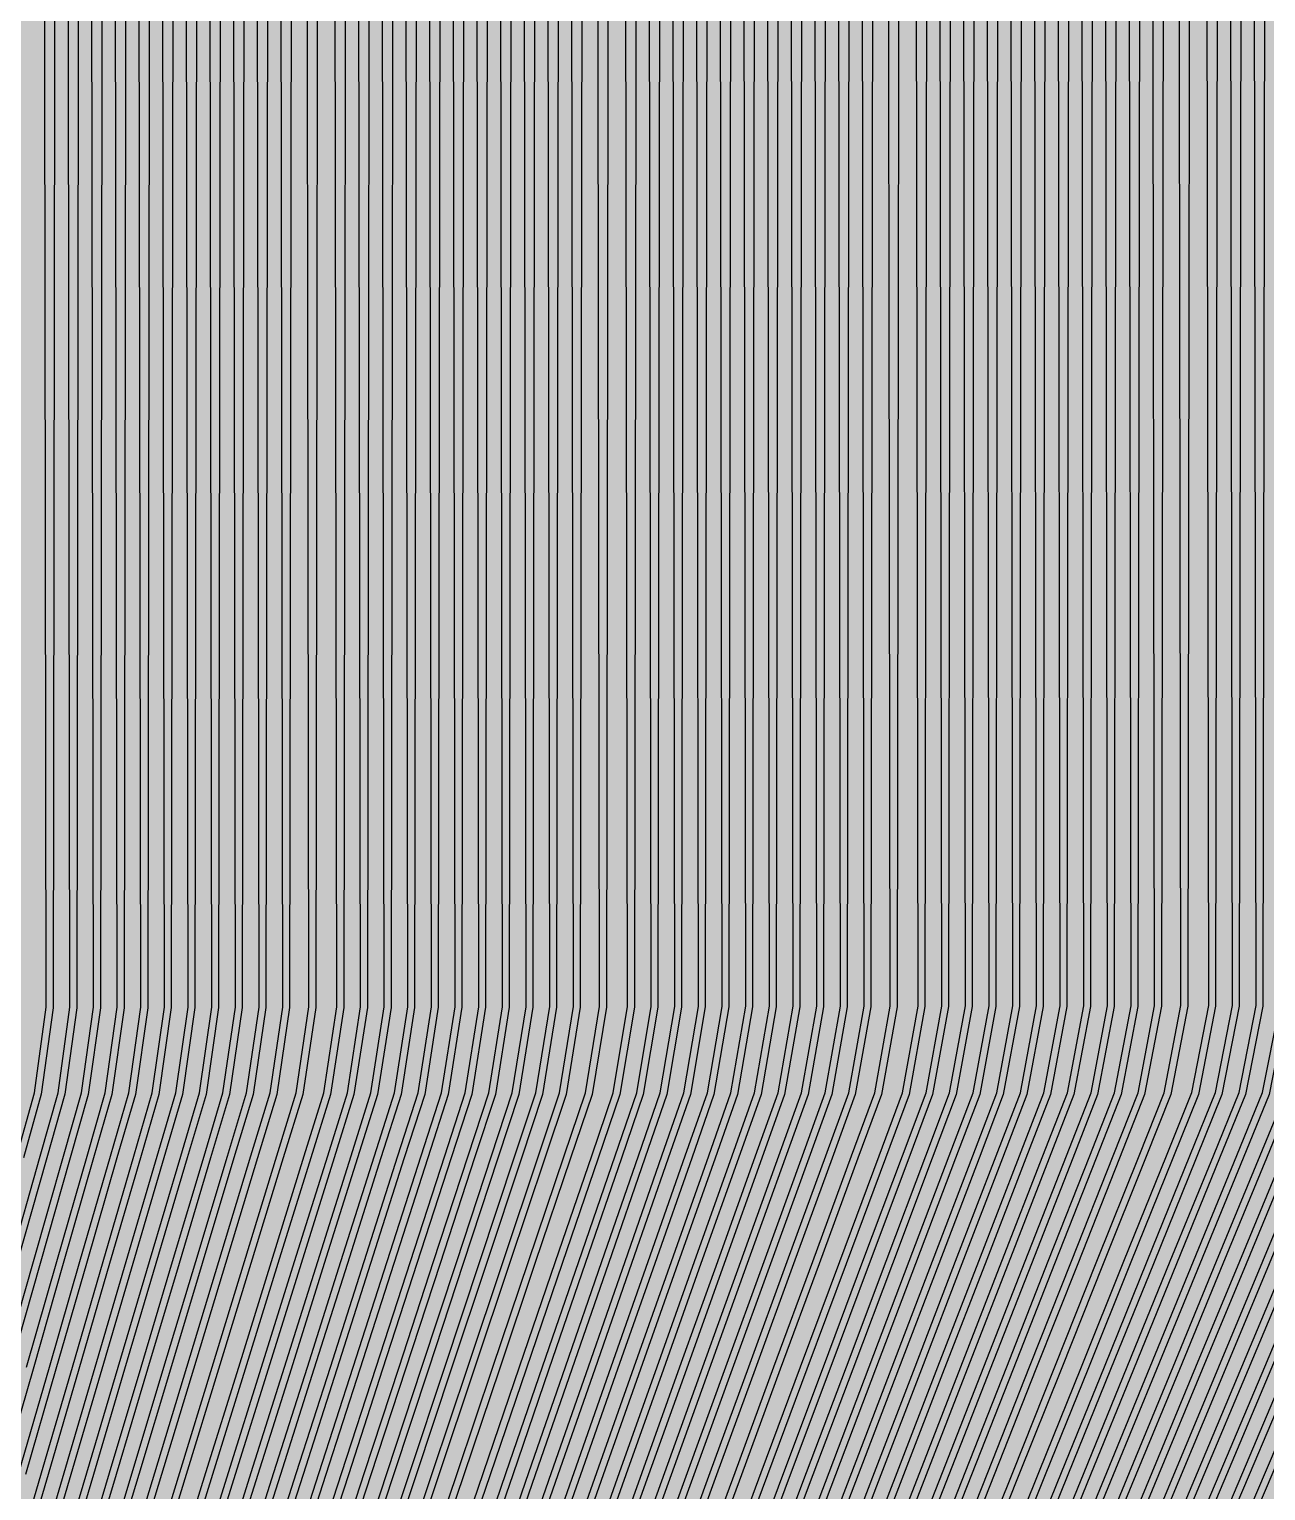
# Model space of a CAD drawing. Header units: metres. Extents: x -7240 to 10960, y -29667 to 1823.
# Drawn here: x 2632.5 to 2998.4, y -16322.2 to -15889.6 of the extents above; entities that cross this region are included whole.
import ezdxf

# ---------------------------------------------------------------- set-up
doc = ezdxf.new("R2010")
doc.units = ezdxf.units.M
doc.layers.add('Metal1', color=4, linetype='CONTINUOUS')
doc.layers.add('Polyimide', color=7, linetype='CONTINUOUS')

msp = doc.modelspace()

# ---------------------------------------------------------------- hatches: boundary and pattern name
at = {"layer": 'Polyimide'}
msp.add_hatch(color=7, dxfattribs=at).paths.add_polyline_path([(4088.45, -11806.89), (4098.72, -11851.21), (4115.58, -11893.47), (4138.63, -11932.7), (4167.35, -11967.99), (4201.08, -11998.53), (4239.03, -12023.62), (4280.35, -12042.68), (4349.18, -12073.73), (4413.2, -12113.76), (4471.26, -12162.04), (4522.3, -12217.69), (4565.39, -12279.7), (4599.74, -12346.94), (4624.73, -12418.19), (4639.91, -12492.16), (4645, -12567.5), (4639.91, -12642.84), (4624.73, -12716.8), (4599.74, -12788.06), (4565.39, -12855.3), (4522.3, -12917.31), (4471.26, -12972.96), (4413.2, -13021.24), (4349.18, -13061.27), (4280.35, -13092.32), (4239.03, -13111.38), (4201.08, -13136.47), (4167.35, -13167.01), (4138.63, -13202.3), (4115.58, -13241.52), (4098.72, -13283.78), (4088.45, -13328.11), (4085, -13373.48), (4085, -13567.5), (4099.45, -13861.55), (4142.64, -14152.77), (4214.18, -14438.35), (4313.36, -14715.55), (4439.24, -14981.69), (4590.59, -15234.21), (4765.97, -15470.68), (4963.68, -15688.82), (5181.82, -15886.53), (5418.29, -16061.91), (5670.81, -16213.26), (5936.95, -16339.14), (6214.15, -16438.32), (6499.73, -16509.85), (6790.95, -16553.05), (7085, -16567.5), (9960.38, -16567.5), (10038.79, -16571.35), (10116.45, -16582.87), (10192.6, -16601.95), (10266.52, -16628.4), (10337.49, -16661.96), (10404.83, -16702.32), (10467.89, -16749.09), (10526.06, -16801.81), (10578.78, -16859.98), (10625.55, -16923.04), (10665.91, -16990.38), (10699.48, -17061.35), (10725.93, -17135.27), (10745, -17211.43), (10756.52, -17289.08), (10760.38, -17367.5), (10760.38, -21957.3), (10721.61, -22012.91), (10685.97, -22070.59), (10653.58, -22130.14), (10624.53, -22191.39), (10598.92, -22254.16), (10576.82, -22318.25), (10558.3, -22383.46), (10543.41, -22449.6), (10532.21, -22516.46), (10524.72, -22583.84), (10520.97, -22651.53), (10520.97, -22719.32), (10524.72, -22787.01), (10532.21, -22854.38), (10543.41, -22921.24), (10558.3, -22987.38), (10576.82, -23052.6), (10598.92, -23116.68), (10624.53, -23179.45), (10653.58, -23240.71), (10685.97, -23300.26), (10721.61, -23357.93), (10760.38, -23413.54), (10760.38, -28667.5), (10756.52, -28745.91), (10745, -28823.57), (10725.93, -28899.73), (10699.48, -28973.65), (10665.91, -29044.62), (10625.55, -29111.96), (10578.78, -29175.01), (10526.06, -29233.19), (10467.89, -29285.91), (10404.83, -29332.68), (10337.49, -29373.04), (10266.52, -29406.6), (10192.6, -29433.05), (10116.45, -29452.13), (10038.79, -29463.65), (9960.38, -29467.5), (-6239.63, -29467.5), (-6318.04, -29463.65), (-6395.7, -29452.13), (-6471.85, -29433.05), (-6545.77, -29406.6), (-6616.74, -29373.04), (-6684.08, -29332.68), (-6747.14, -29285.91), (-6805.31, -29233.19), (-6858.03, -29175.01), (-6904.8, -29111.96), (-6945.16, -29044.62), (-6978.73, -28973.65), (-7005.18, -28899.73), (-7024.25, -28823.57), (-7035.77, -28745.91), (-7039.63, -28667.5), (-7039.63, -23426.32), (-6999.36, -23370.07), (-6962.33, -23311.63), (-6928.66, -23251.2), (-6898.45, -23188.96), (-6871.81, -23125.12), (-6848.81, -23059.88), (-6829.53, -22993.44), (-6814.04, -22926.02), (-6802.37, -22857.83), (-6794.57, -22789.09), (-6790.67, -22720.02), (-6790.67, -22650.84), (-6794.57, -22581.77), (-6802.37, -22513.03), (-6814.04, -22444.84), (-6829.53, -22377.42), (-6848.81, -22310.98), (-6871.81, -22245.74), (-6898.45, -22181.89), (-6928.66, -22119.66), (-6962.33, -22059.22), (-6999.36, -22000.79), (-7039.63, -21944.54), (-7039.63, -17367.5), (-7035.77, -17289.08), (-7024.25, -17211.43), (-7005.18, -17135.27), (-6978.73, -17061.35), (-6945.16, -16990.38), (-6904.8, -16923.04), (-6858.03, -16859.98), (-6805.31, -16801.81), (-6747.14, -16749.09), (-6684.08, -16702.32), (-6616.74, -16661.96), (-6545.77, -16628.4), (-6471.85, -16601.95), (-6395.7, -16582.87), (-6318.04, -16571.35), (-6239.63, -16567.5), (-3334, -16567.5), (-3039.95, -16553.05), (-2748.73, -16509.85), (-2463.15, -16438.32), (-2185.95, -16339.14), (-1919.81, -16213.26), (-1667.29, -16061.91), (-1430.82, -15886.53), (-1212.68, -15688.82), (-1014.97, -15470.68), (-839.59, -15234.21), (-688.24, -14981.69), (-562.36, -14715.55), (-463.18, -14438.35), (-391.64, -14152.77), (-348.45, -13861.55), (-334, -13567.5), (-334, -13373.48), (-337.45, -13328.11), (-347.72, -13283.78), (-364.58, -13241.52), (-387.63, -13202.3), (-416.35, -13167.01), (-450.08, -13136.47), (-488.03, -13111.38), (-529.35, -13092.32), (-529.35, -13092.32), (-598.18, -13061.27), (-662.2, -13021.24), (-720.26, -12972.96), (-771.3, -12917.31), (-814.39, -12855.3), (-848.74, -12788.06), (-873.73, -12716.8), (-888.91, -12642.84), (-894, -12567.5), (-888.91, -12492.16), (-873.73, -12418.19), (-848.74, -12346.94), (-814.39, -12279.7), (-771.3, -12217.69), (-720.26, -12162.04), (-662.2, -12113.76), (-598.18, -12073.73), (-529.35, -12042.68), (-488.03, -12023.62), (-450.08, -11998.53), (-416.35, -11967.99), (-387.63, -11932.7), (-364.58, -11893.47), (-347.72, -11851.21), (-337.45, -11806.89), (-334, -11761.52), (-334, -11074.31), (-337.45, -11028.94), (-347.72, -10984.62), (-364.58, -10942.36), (-387.63, -10903.13), (-416.35, -10867.84), (-450.08, -10837.3), (-488.03, -10812.21), (-529.35, -10793.16), (-529.35, -10793.16), (-598.18, -10762.1), (-662.2, -10722.07), (-720.26, -10673.8), (-771.3, -10618.15), (-814.39, -10556.13), (-848.74, -10488.89), (-873.73, -10417.64), (-888.91, -10343.67), (-894, -10268.33), (-888.91, -10192.99), (-873.73, -10119.03), (-848.74, -10047.77), (-814.39, -9980.53), (-771.3, -9918.52), (-720.26, -9862.87), (-662.2, -9814.59), (-598.18, -9774.56), (-529.35, -9743.51), (-488.03, -9724.45), (-450.08, -9699.36), (-416.35, -9668.82), (-387.63, -9633.53), (-364.58, -9594.31), (-347.72, -9552.05), (-337.45, -9507.72), (-334, -9462.35), (-334, -8775.14), (-337.45, -8729.78), (-347.72, -8685.45), (-364.58, -8643.19), (-387.63, -8603.96), (-416.35, -8568.68), (-450.08, -8538.14), (-488.03, -8513.05), (-529.35, -8493.99), (-529.35, -8493.99), (-598.18, -8462.94), (-662.2, -8422.91), (-720.26, -8374.63), (-771.3, -8318.98), (-814.39, -8256.97), (-848.74, -8189.73), (-873.73, -8118.47), (-888.91, -8044.5), (-894, -7969.17), (-888.91, -7893.83), (-873.73, -7819.86), (-848.74, -7748.61), (-814.39, -7681.36), (-771.3, -7619.35), (-720.26, -7563.7), (-662.2, -7515.42), (-598.18, -7475.4), (-529.35, -7444.34), (-529.35, -7444.34), (-488.03, -7425.28), (-450.08, -7400.2), (-416.35, -7369.66), (-387.63, -7334.37), (-364.58, -7295.14), (-347.72, -7252.88), (-337.45, -7208.56), (-334, -7163.19), (-334, -6475.98), (-337.45, -6430.61), (-347.72, -6386.29), (-364.58, -6344.02), (-387.63, -6304.8), (-416.35, -6269.51), (-450.08, -6238.97), (-488.03, -6213.88), (-529.35, -6194.82), (-529.35, -6194.82), (-598.18, -6163.77), (-662.2, -6123.74), (-720.26, -6075.46), (-771.3, -6019.81), (-814.39, -5957.8), (-848.74, -5890.56), (-873.73, -5819.31), (-888.91, -5745.34), (-894, -5670), (-888.91, -5594.66), (-873.73, -5520.69), (-848.74, -5449.44), (-814.39, -5382.2), (-771.3, -5320.19), (-720.26, -5264.54), (-662.2, -5216.26), (-598.18, -5176.23), (-529.35, -5145.18), (-529.35, -5145.18), (-488.03, -5126.12), (-450.08, -5101.03), (-416.35, -5070.49), (-387.63, -5035.2), (-364.58, -4995.98), (-347.72, -4953.71), (-337.45, -4909.39), (-334, -4864.02), (-334, 380), (-334, 1522.5), (-289, 1522.5), (-288.78, 1515.63), (-288.1, 1508.79), (-286.98, 1502.02), (-285.42, 1495.32), (-283.43, 1488.75), (-281.01, 1482.32), (-278.17, 1476.06), (-274.93, 1470), (-271.3, 1464.17), (-267.3, 1458.58), (-262.94, 1453.27), (-258.25, 1448.25), (-253.23, 1443.56), (-247.92, 1439.2), (-242.33, 1435.2), (-236.5, 1431.57), (-230.44, 1428.33), (-224.18, 1425.49), (-217.75, 1423.07), (-211.18, 1421.08), (-204.48, 1419.52), (-197.71, 1418.4), (-190.87, 1417.72), (-184, 1417.5), (-177.13, 1417.72), (-170.29, 1418.4), (-163.52, 1419.52), (-156.82, 1421.08), (-150.25, 1423.07), (-143.82, 1425.49), (-137.56, 1428.33), (-131.5, 1431.57), (-125.67, 1435.2), (-120.08, 1439.2), (-114.77, 1443.56), (-109.75, 1448.25), (-105.06, 1453.27), (-100.7, 1458.58), (-96.7, 1464.17), (-93.07, 1470), (-89.83, 1476.06), (-86.99, 1482.32), (-84.57, 1488.75), (-82.58, 1495.32), (-81.02, 1502.02), (-79.9, 1508.79), (-79.22, 1515.63), (-79, 1522.5), (1786, 1522.5), (3835, 1522.5), (3835.21, 1529.04), (3835.86, 1535.55), (3836.92, 1542.01), (3838.41, 1548.38), (3840.31, 1554.64), (3842.61, 1560.77), (3845.31, 1566.73), (3848.4, 1572.5), (3851.85, 1578.06), (3855.66, 1583.38), (3859.82, 1588.43), (3864.29, 1593.21), (3869.07, 1597.68), (3874.12, 1601.84), (3879.44, 1605.65), (3885, 1609.1), (3890.77, 1612.19), (3896.73, 1614.89), (3902.86, 1617.19), (3909.12, 1619.09), (3915.49, 1620.58), (3921.95, 1621.64), (3928.46, 1622.29), (3935, 1622.5), (3941.54, 1622.29), (3948.05, 1621.64), (3954.51, 1620.58), (3960.88, 1619.09), (3967.14, 1617.19), (3973.27, 1614.89), (3979.23, 1612.19), (3985, 1609.1), (3990.56, 1605.65), (3995.88, 1601.84), (4000.93, 1597.68), (4005.71, 1593.21), (4010.18, 1588.43), (4014.34, 1583.38), (4018.15, 1578.06), (4021.6, 1572.5), (4024.69, 1566.73), (4027.39, 1560.77), (4029.69, 1554.64), (4031.59, 1548.38), (4033.08, 1542.01), (4034.14, 1535.55), (4034.79, 1529.04), (4035, 1522.5), (4085, 1522.5), (4085, 380), (4085, 330), (4085, -4864.02), (4088.45, -4909.39), (4098.72, -4953.71), (4115.58, -4995.98), (4138.63, -5035.2), (4167.35, -5070.49), (4201.08, -5101.03), (4239.03, -5126.12), (4280.35, -5145.18), (4280.35, -5145.18), (4349.18, -5176.23), (4413.2, -5216.26), (4471.26, -5264.54), (4522.3, -5320.19), (4565.39, -5382.2), (4599.74, -5449.44), (4624.73, -5520.69), (4639.91, -5594.66), (4645, -5670), (4639.91, -5745.34), (4624.73, -5819.31), (4599.74, -5890.56), (4565.39, -5957.8), (4522.3, -6019.81), (4471.26, -6075.46), (4413.2, -6123.74), (4349.18, -6163.77), (4280.35, -6194.82), (4239.03, -6213.88), (4201.08, -6238.97), (4167.35, -6269.51), (4138.63, -6304.8), (4115.58, -6344.02), (4098.72, -6386.29), (4088.45, -6430.61), (4085, -6475.98), (4085, -11761.52), (4088.45, -11806.89)])

# ---------------------------------------------------------------- linework, layer by layer
at = {"layer": 'Metal1'}
for points in [[(2631.05, -16379.28), (2640.29, -16348.04), (2649.54, -16316.8), (2658.79, -16285.56), (2668.04, -16254.32), (2677.29, -16223.08), (2682.82, -16204.4), (2686.48, -16179.02), (2685.75, -15692.12), (2689.25, -15692.12), (2688.52, -16179.16), (2684.78, -16204.83), (2679.21, -16223.65), (2669.96, -16254.89), (2660.71, -16286.13), (2651.46, -16317.37), (2642.21, -16348.61), (2632.96, -16379.85), (2623.71, -16411.09)], [(2624.49, -16379.29), (2633.66, -16348.05), (2642.84, -16316.8), (2652.02, -16285.56), (2661.19, -16254.32), (2670.37, -16223.08), (2675.85, -16204.41), (2679.48, -16179.03), (2678.75, -15692.12), (2682.25, -15692.12), (2681.52, -16179.17), (2677.81, -16204.83), (2672.28, -16223.65), (2663.11, -16254.89), (2653.93, -16286.13), (2644.76, -16317.37), (2635.58, -16348.61), (2626.41, -16379.85)], [(2631.68, -16285.57), (2640.63, -16254.33), (2649.59, -16223.09), (2654.94, -16204.41), (2658.48, -16179.05), (2657.75, -15692.12), (2661.25, -15692.12), (2660.52, -16179.19), (2656.9, -16204.83), (2651.51, -16223.64), (2642.56, -16254.88), (2633.6, -16286.12), (2624.65, -16317.36)], [(2624.9, -16285.57), (2633.78, -16254.33), (2642.66, -16223.09), (2647.97, -16204.41), (2651.48, -16179.06), (2650.75, -15692.12), (2654.25, -15692.12), (2653.52, -16179.2), (2649.93, -16204.83), (2644.58, -16223.64), (2635.7, -16254.88), (2626.83, -16286.12)], [(2726.25, -15692.12), (2725.52, -16179.12), (2721.6, -16204.84), (2715.76, -16223.66), (2706.07, -16254.9), (2696.37, -16286.14), (2686.68, -16317.38), (2676.99, -16348.62), (2667.29, -16379.86), (2657.6, -16411.11), (2651.78, -16429.86), (2644.05, -16454.84), (2642.12, -16461.12), (2634.54, -16486.08), (2632.66, -16492.35), (2625.31, -16517.31)], [(2625.5, -16485.5), (2632.99, -16460.54), (2634.9, -16454.25), (2642.53, -16429.27), (2648.28, -16410.52), (2657.85, -16379.28), (2667.43, -16348.03), (2677, -16316.79), (2686.57, -16285.55), (2696.15, -16254.31), (2705.72, -16223.07), (2711.44, -16204.4), (2715.23, -16178.98), (2714.5, -15692.12)], [(2626.78, -16547.99), (2634.01, -16523.03), (2635.86, -16516.74), (2643.32, -16491.78), (2645.23, -16485.49), (2652.93, -16460.53), (2654.9, -16454.25), (2662.74, -16429.26), (2668.65, -16410.51), (2678.49, -16379.27), (2688.34, -16348.03), (2698.18, -16316.79), (2708.02, -16285.55), (2717.86, -16254.3), (2727.7, -16223.06), (2733.59, -16204.39), (2737.48, -16178.94), (2736.75, -15692.12)], [(2626.93, -16254.33), (2635.73, -16223.09), (2641, -16204.41), (2644.48, -16179.07), (2643.75, -15692.12), (2647.25, -15692.12), (2646.52, -16179.21), (2642.96, -16204.82), (2637.66, -16223.64), (2628.85, -16254.88)], [(2627.03, -16348.05), (2636.14, -16316.81), (2645.24, -16285.57), (2654.34, -16254.33), (2663.44, -16223.08), (2668.88, -16204.41), (2672.48, -16179.03), (2671.75, -15692.12), (2675.25, -15692.12), (2674.52, -16179.18), (2670.84, -16204.83), (2665.36, -16223.64), (2656.26, -16254.88), (2647.16, -16286.13), (2638.06, -16317.37), (2628.95, -16348.61)], [(2718, -15692.12), (2717.27, -16179.13), (2713.4, -16204.84), (2707.63, -16223.66), (2698.06, -16254.9), (2688.49, -16286.14), (2678.91, -16317.38), (2669.34, -16348.62), (2659.77, -16379.86), (2650.19, -16411.1), (2644.45, -16429.85), (2636.81, -16454.84), (2634.9, -16461.11), (2627.42, -16486.07)], [(2628.01, -16454.26), (2635.56, -16429.27), (2641.24, -16410.52), (2650.71, -16379.28), (2660.19, -16348.04), (2669.66, -16316.8), (2679.13, -16285.56), (2688.6, -16254.31), (2698.07, -16223.07), (2703.73, -16204.4), (2707.48, -16178.99), (2706.75, -15692.12), (2710.25, -15692.12), (2709.52, -16179.14), (2705.69, -16204.84), (2699.99, -16223.65), (2690.51, -16254.89), (2681.04, -16286.14), (2671.57, -16317.38), (2662.1, -16348.62), (2652.63, -16379.86), (2643.16, -16411.1), (2637.47, -16429.85), (2629.92, -16454.84)], [(2628.28, -16410.52), (2637.6, -16379.28), (2646.92, -16348.04), (2656.25, -16316.8), (2665.57, -16285.56), (2674.9, -16254.32), (2684.22, -16223.08), (2689.79, -16204.4), (2693.48, -16179.01), (2692.75, -15692.12), (2696.25, -15692.12), (2695.52, -16179.16), (2691.75, -16204.84), (2686.13, -16223.65), (2676.81, -16254.89), (2667.49, -16286.13), (2658.16, -16317.37), (2648.84, -16348.61), (2639.52, -16379.85), (2630.19, -16411.1)], [(2740.25, -15692.12), (2739.52, -16179.1), (2735.54, -16204.85), (2729.61, -16223.66), (2719.77, -16254.91), (2709.93, -16286.15), (2700.09, -16317.39), (2690.24, -16348.63), (2680.4, -16379.87), (2670.56, -16411.11), (2664.65, -16429.86), (2656.81, -16454.85), (2654.84, -16461.12), (2647.14, -16486.08), (2645.24, -16492.36), (2637.78, -16517.31), (2635.93, -16523.59), (2628.71, -16548.55)], [(2628.81, -16223.09), (2634.03, -16204.42), (2637.48, -16179.08), (2636.75, -15692.12), (2640.25, -15692.12), (2639.52, -16179.22), (2635.99, -16204.82), (2630.73, -16223.63)], [(2629.12, -16429.27), (2634.76, -16410.52), (2644.16, -16379.28), (2653.56, -16348.04), (2662.95, -16316.8), (2672.35, -16285.56), (2681.75, -16254.32), (2691.14, -16223.08), (2696.76, -16204.4), (2700.48, -16179), (2699.75, -15692.12), (2703.25, -15692.12), (2702.52, -16179.15), (2698.72, -16204.84), (2693.06, -16223.65), (2683.66, -16254.89), (2674.27, -16286.13), (2664.87, -16317.37), (2655.47, -16348.62), (2646.07, -16379.86), (2636.68, -16411.1), (2631.03, -16429.85)], [(2629.43, -16316.81), (2638.46, -16285.57), (2647.49, -16254.33), (2656.51, -16223.09), (2661.91, -16204.41), (2665.48, -16179.04), (2664.75, -15692.12), (2668.25, -15692.12), (2667.52, -16179.19), (2663.87, -16204.83), (2658.43, -16223.64), (2649.41, -16254.88), (2640.38, -16286.12), (2631.35, -16317.36)], [(2629.62, -16516.75), (2637.03, -16491.78), (2638.93, -16485.5), (2646.57, -16460.53), (2648.52, -16454.25), (2656.31, -16429.26), (2662.17, -16410.51), (2671.94, -16379.27), (2681.71, -16348.03), (2691.47, -16316.79), (2701.24, -16285.55), (2711.01, -16254.31), (2720.78, -16223.07), (2726.62, -16204.39), (2730.48, -16178.95), (2729.75, -15692.12)], [(2630.74, -16491.78), (2632.62, -16485.5), (2640.2, -16460.53), (2642.14, -16454.25), (2649.87, -16429.27), (2655.69, -16410.51), (2665.38, -16379.27), (2675.08, -16348.03), (2684.77, -16316.79), (2694.46, -16285.55), (2704.16, -16254.31), (2713.85, -16223.07), (2719.65, -16204.39), (2723.48, -16178.96), (2722.75, -15692.12)], [(2733.25, -15692.12), (2732.52, -16179.11), (2728.57, -16204.85), (2722.69, -16223.66), (2712.92, -16254.9), (2703.15, -16286.14), (2693.38, -16317.38), (2683.61, -16348.63), (2673.85, -16379.87), (2664.08, -16411.11), (2658.22, -16429.86), (2650.43, -16454.84), (2648.48, -16461.12), (2640.84, -16486.08), (2638.95, -16492.35), (2631.54, -16517.31)], [(2632.95, -16547.99), (2640.23, -16523.03), (2642.09, -16516.74), (2649.61, -16491.78), (2651.54, -16485.49), (2659.29, -16460.53), (2661.28, -16454.25), (2669.18, -16429.26), (2675.13, -16410.51), (2685.05, -16379.27), (2694.97, -16348.02), (2704.88, -16316.78), (2714.8, -16285.54), (2724.71, -16254.3), (2734.63, -16223.06), (2740.56, -16204.39), (2744.48, -16178.93), (2743.75, -15692.12)], [(2747.25, -15692.12), (2746.52, -16179.09), (2742.51, -16204.85), (2736.54, -16223.67), (2726.62, -16254.91), (2716.7, -16286.15), (2706.79, -16317.39), (2696.87, -16348.63), (2686.96, -16379.87), (2677.04, -16411.11), (2671.09, -16429.86), (2663.18, -16454.85), (2661.2, -16461.13), (2653.45, -16486.08), (2651.53, -16492.36), (2644.01, -16517.31), (2642.15, -16523.59), (2634.87, -16548.55)], [(2639.12, -16547.99), (2646.45, -16523.03), (2648.33, -16516.74), (2655.9, -16491.78), (2657.84, -16485.49), (2665.66, -16460.53), (2667.65, -16454.24), (2675.62, -16429.26), (2681.62, -16410.5), (2691.61, -16379.26), (2701.6, -16348.02), (2711.59, -16316.78), (2721.58, -16285.54), (2731.57, -16254.3), (2741.56, -16223.06), (2747.53, -16204.39), (2751.48, -16178.92), (2750.75, -15692.12)], [(2754.25, -15692.12), (2753.52, -16179.08), (2749.48, -16204.85), (2743.46, -16223.67), (2733.47, -16254.91), (2723.48, -16286.15), (2713.49, -16317.39), (2703.5, -16348.63), (2693.51, -16379.87), (2683.52, -16411.11), (2677.52, -16429.87), (2669.56, -16454.85), (2667.57, -16461.13), (2659.75, -16486.08), (2657.82, -16492.36), (2650.24, -16517.32), (2648.37, -16523.59), (2641.04, -16548.55)], [(2645.28, -16547.99), (2652.67, -16523.02), (2654.56, -16516.74), (2662.2, -16491.78), (2664.15, -16485.49), (2672.02, -16460.53), (2674.03, -16454.24), (2682.06, -16429.26), (2688.1, -16410.5), (2698.16, -16379.26), (2708.23, -16348.02), (2718.29, -16316.78), (2728.35, -16285.54), (2738.42, -16254.3), (2748.48, -16223.06), (2754.5, -16204.39), (2758.48, -16178.91), (2757.75, -15692.12)], [(2761.25, -15692.12), (2760.52, -16179.07), (2756.45, -16204.85), (2750.39, -16223.67), (2740.32, -16254.91), (2730.26, -16286.15), (2720.19, -16317.39), (2710.13, -16348.63), (2700.07, -16379.88), (2690, -16411.12), (2683.96, -16429.87), (2675.94, -16454.85), (2673.93, -16461.13), (2666.06, -16486.09), (2664.11, -16492.36), (2656.48, -16517.32), (2654.59, -16523.6), (2647.2, -16548.55)], [(2651.45, -16547.99), (2658.89, -16523.02), (2660.8, -16516.74), (2668.49, -16491.77), (2670.45, -16485.49), (2678.38, -16460.52), (2680.41, -16454.24), (2688.49, -16429.25), (2694.58, -16410.5), (2704.72, -16379.26), (2714.86, -16348.02), (2724.99, -16316.78), (2735.13, -16285.54), (2745.27, -16254.3), (2755.41, -16223.06), (2761.47, -16204.39), (2765.48, -16178.9), (2764.75, -15692.12)], [(2768.25, -15692.12), (2767.52, -16179.07), (2763.42, -16204.85), (2757.31, -16223.67), (2747.17, -16254.91), (2737.04, -16286.15), (2726.9, -16317.4), (2716.76, -16348.64), (2706.62, -16379.88), (2696.48, -16411.12), (2690.4, -16429.87), (2682.31, -16454.85), (2680.29, -16461.13), (2672.36, -16486.09), (2670.4, -16492.37), (2662.71, -16517.32), (2660.81, -16523.6), (2653.37, -16548.55)], [(2657.62, -16547.98), (2665.11, -16523.02), (2667.03, -16516.73), (2674.78, -16491.77), (2676.76, -16485.48), (2684.75, -16460.52), (2686.79, -16454.24), (2694.93, -16429.25), (2701.06, -16410.5), (2711.27, -16379.26), (2721.49, -16348.02), (2731.7, -16316.78), (2741.91, -16285.53), (2752.12, -16254.29), (2762.34, -16223.05), (2768.44, -16204.38), (2772.48, -16178.9), (2771.75, -15692.12)], [(2775.25, -15692.12), (2774.52, -16179.06), (2770.39, -16204.85), (2764.24, -16223.67), (2754.03, -16254.92), (2743.81, -16286.16), (2733.6, -16317.4), (2723.39, -16348.64), (2713.17, -16379.88), (2702.96, -16411.12), (2696.83, -16429.87), (2688.69, -16454.86), (2686.65, -16461.14), (2678.67, -16486.09), (2676.69, -16492.37), (2668.94, -16517.32), (2667.03, -16523.6), (2659.53, -16548.55)], [(2663.78, -16547.98), (2671.34, -16523.02), (2673.27, -16516.73), (2681.07, -16491.77), (2683.07, -16485.48), (2691.11, -16460.52), (2693.17, -16454.24), (2701.37, -16429.25), (2707.54, -16410.5), (2717.83, -16379.26), (2728.12, -16348.01), (2738.4, -16316.77), (2748.69, -16285.53), (2758.98, -16254.29), (2769.26, -16223.05), (2775.41, -16204.38), (2779.48, -16178.89), (2778.75, -15692.12)], [(2782.25, -15692.12), (2781.52, -16179.05), (2777.36, -16204.86), (2771.16, -16223.68), (2760.88, -16254.92), (2750.59, -16286.16), (2740.3, -16317.4), (2730.02, -16348.64), (2719.73, -16379.88), (2709.44, -16411.12), (2703.27, -16429.87), (2695.07, -16454.86), (2693.01, -16461.14), (2684.97, -16486.09), (2682.98, -16492.37), (2675.18, -16517.32), (2673.25, -16523.6), (2665.7, -16548.56)], [(2669.95, -16547.98), (2677.56, -16523.02), (2679.5, -16516.73), (2687.36, -16491.77), (2689.37, -16485.48), (2697.47, -16460.52), (2699.55, -16454.23), (2707.81, -16429.25), (2714.02, -16410.49), (2724.39, -16379.25), (2734.75, -16348.01), (2745.11, -16316.77), (2755.47, -16285.53), (2765.83, -16254.29), (2776.19, -16223.05), (2782.38, -16204.38), (2786.48, -16178.88), (2785.75, -15692.12)], [(2789.25, -15692.12), (2788.52, -16179.04), (2784.33, -16204.86), (2778.09, -16223.68), (2767.73, -16254.92), (2757.37, -16286.16), (2747.01, -16317.4), (2736.64, -16348.64), (2726.28, -16379.88), (2715.92, -16411.12), (2709.7, -16429.88), (2701.45, -16454.86), (2699.38, -16461.14), (2691.27, -16486.09), (2689.27, -16492.37), (2681.41, -16517.33), (2679.47, -16523.61), (2671.87, -16548.56)], [(2676.12, -16547.98), (2683.78, -16523.02), (2685.74, -16516.73), (2693.65, -16491.77), (2695.68, -16485.48), (2703.84, -16460.52), (2705.92, -16454.23), (2714.24, -16429.25), (2720.51, -16410.49), (2730.94, -16379.25), (2741.38, -16348.01), (2751.81, -16316.77), (2762.25, -16285.53), (2772.68, -16254.29), (2783.12, -16223.05), (2789.35, -16204.38), (2793.48, -16178.87), (2792.75, -15692.12)], [(2796.25, -15692.12), (2795.52, -16179.03), (2791.3, -16204.86), (2785.01, -16223.68), (2774.58, -16254.92), (2764.14, -16286.16), (2753.71, -16317.4), (2743.27, -16348.64), (2732.84, -16379.89), (2722.4, -16411.13), (2716.14, -16429.88), (2707.82, -16454.86), (2705.74, -16461.14), (2697.58, -16486.1), (2695.56, -16492.38), (2687.65, -16517.33), (2685.69, -16523.61), (2678.03, -16548.56)], [(2682.72, -16547.98), (2690.46, -16523.01), (2692.44, -16516.73), (2700.43, -16491.77), (2702.47, -16485.48), (2710.71, -16460.52), (2712.82, -16454.23), (2721.22, -16429.24), (2727.54, -16410.49), (2738.08, -16379.25), (2748.62, -16348.01), (2759.16, -16316.77), (2769.69, -16285.53), (2780.23, -16254.29), (2790.77, -16223.04), (2797.06, -16204.38), (2801.23, -16178.85), (2800.5, -15692.12)], [(2804, -15692.12), (2803.27, -16179.02), (2799.01, -16204.86), (2792.66, -16223.68), (2782.12, -16254.92), (2771.59, -16286.17), (2761.05, -16317.41), (2750.51, -16348.65), (2739.98, -16379.89), (2729.44, -16411.13), (2723.11, -16429.88), (2714.72, -16454.86), (2712.61, -16461.15), (2704.37, -16486.1), (2702.33, -16492.38), (2694.34, -16517.33), (2692.36, -16523.61), (2684.63, -16548.56)], [(2689.62, -16547.97), (2697.44, -16523.01), (2699.44, -16516.72), (2707.52, -16491.76), (2709.59, -16485.47), (2717.93, -16460.51), (2720.06, -16454.23), (2728.56, -16429.24), (2734.95, -16410.49), (2745.61, -16379.25), (2756.27, -16348), (2766.92, -16316.76), (2777.58, -16285.52), (2788.24, -16254.28), (2798.9, -16223.04), (2805.26, -16204.37), (2809.48, -16178.84), (2808.75, -15692.12)], [(2812.25, -15692.12), (2811.52, -16179), (2807.21, -16204.86), (2800.79, -16223.69), (2790.13, -16254.93), (2779.47, -16286.17), (2768.82, -16317.41), (2758.16, -16348.65), (2747.5, -16379.89), (2736.85, -16411.13), (2730.45, -16429.88), (2721.95, -16454.87), (2719.82, -16461.15), (2711.49, -16486.1), (2709.43, -16492.38), (2701.35, -16517.33), (2699.35, -16523.61), (2691.53, -16548.57)], [(2695.78, -16547.97), (2703.66, -16523.01), (2705.68, -16516.72), (2713.81, -16491.76), (2715.9, -16485.47), (2724.29, -16460.51), (2726.44, -16454.22), (2734.99, -16429.24), (2741.43, -16410.48), (2752.17, -16379.24), (2762.9, -16348), (2773.63, -16316.76), (2784.36, -16285.52), (2795.09, -16254.28), (2805.82, -16223.04), (2812.23, -16204.37), (2816.48, -16178.83), (2815.75, -15692.12)], [(2819.25, -15692.12), (2818.52, -16178.99), (2814.18, -16204.87), (2807.71, -16223.69), (2796.98, -16254.93), (2786.25, -16286.17), (2775.52, -16317.41), (2764.79, -16348.65), (2754.06, -16379.89), (2743.33, -16411.13), (2736.88, -16429.89), (2728.33, -16454.87), (2726.19, -16461.15), (2717.8, -16486.1), (2715.71, -16492.39), (2707.58, -16517.34), (2705.57, -16523.62), (2697.69, -16548.57)], [(2701.95, -16547.97), (2709.88, -16523.01), (2711.91, -16516.72), (2720.11, -16491.76), (2722.2, -16485.47), (2730.66, -16460.51), (2732.82, -16454.22), (2741.43, -16429.24), (2747.92, -16410.48), (2758.72, -16379.24), (2769.53, -16348), (2780.33, -16316.76), (2791.14, -16285.52), (2801.94, -16254.28), (2812.75, -16223.04), (2819.21, -16204.37), (2823.48, -16178.82), (2822.75, -15692.12)], [(2826.25, -15692.12), (2825.52, -16178.99), (2821.15, -16204.87), (2814.64, -16223.69), (2803.83, -16254.93), (2793.03, -16286.17), (2782.22, -16317.41), (2771.42, -16348.65), (2760.61, -16379.9), (2749.81, -16411.14), (2743.32, -16429.89), (2734.71, -16454.87), (2732.55, -16461.16), (2724.1, -16486.11), (2722, -16492.39), (2713.82, -16517.34), (2711.79, -16523.62), (2703.86, -16548.57)], [(2708.12, -16547.97), (2716.1, -16523.01), (2718.15, -16516.72), (2726.4, -16491.76), (2728.51, -16485.47), (2737.02, -16460.51), (2739.19, -16454.22), (2747.87, -16429.23), (2754.4, -16410.48), (2765.28, -16379.24), (2776.16, -16348), (2787.04, -16316.76), (2797.92, -16285.52), (2808.8, -16254.28), (2819.68, -16223.03), (2826.18, -16204.37), (2830.48, -16178.8), (2829.75, -15692.12)], [(2833.25, -15692.12), (2832.52, -16178.98), (2828.12, -16204.87), (2821.56, -16223.69), (2810.69, -16254.93), (2799.81, -16286.17), (2788.93, -16317.42), (2778.05, -16348.66), (2767.17, -16379.9), (2756.29, -16411.14), (2749.76, -16429.89), (2741.08, -16454.87), (2738.91, -16461.16), (2730.4, -16486.11), (2728.29, -16492.39), (2720.05, -16517.34), (2718.01, -16523.62), (2710.02, -16548.57)], [(2714.28, -16547.97), (2722.32, -16523.01), (2724.38, -16516.71), (2732.69, -16491.76), (2734.82, -16485.46), (2743.38, -16460.51), (2745.57, -16454.22), (2754.31, -16429.23), (2760.88, -16410.48), (2771.83, -16379.24), (2782.79, -16348), (2793.74, -16316.76), (2804.7, -16285.51), (2815.65, -16254.27), (2826.6, -16223.03), (2833.15, -16204.37), (2837.48, -16178.79), (2836.75, -15692.12)], [(2840.25, -15692.12), (2839.52, -16178.97), (2835.09, -16204.87), (2828.49, -16223.69), (2817.54, -16254.94), (2806.58, -16286.18), (2795.63, -16317.42), (2784.68, -16348.66), (2773.72, -16379.9), (2762.77, -16411.14), (2756.19, -16429.89), (2747.46, -16454.88), (2745.27, -16461.16), (2736.71, -16486.11), (2734.58, -16492.39), (2726.28, -16517.34), (2724.23, -16523.62), (2716.19, -16548.57)], [(2720.45, -16547.96), (2728.54, -16523), (2730.62, -16516.71), (2738.98, -16491.76), (2741.12, -16485.46), (2749.75, -16460.51), (2751.95, -16454.22), (2760.74, -16429.23), (2767.36, -16410.48), (2778.39, -16379.24), (2789.42, -16347.99), (2800.45, -16316.75), (2811.47, -16285.51), (2822.5, -16254.27), (2833.53, -16223.03), (2840.12, -16204.37), (2844.48, -16178.78), (2843.75, -15692.12)], [(2847.25, -15692.12), (2846.52, -16178.96), (2842.06, -16204.87), (2835.42, -16223.7), (2824.39, -16254.94), (2813.36, -16286.18), (2802.33, -16317.42), (2791.3, -16348.66), (2780.28, -16379.9), (2769.25, -16411.14), (2762.63, -16429.9), (2753.84, -16454.88), (2751.63, -16461.16), (2743.01, -16486.11), (2740.87, -16492.4), (2732.52, -16517.34), (2730.45, -16523.63), (2722.36, -16548.58)], [(2726.62, -16547.96), (2734.77, -16523), (2736.85, -16516.71), (2745.27, -16491.75), (2747.43, -16485.46), (2756.11, -16460.5), (2758.33, -16454.21), (2767.18, -16429.23), (2773.84, -16410.47), (2784.95, -16379.23), (2796.05, -16347.99), (2807.15, -16316.75), (2818.25, -16285.51), (2829.35, -16254.27), (2840.46, -16223.03), (2847.09, -16204.37), (2851.48, -16178.77), (2850.75, -15692.12)], [(2854.25, -15692.12), (2853.52, -16178.95), (2849.03, -16204.87), (2842.34, -16223.7), (2831.24, -16254.94), (2820.14, -16286.18), (2809.03, -16317.42), (2797.93, -16348.66), (2786.83, -16379.9), (2775.73, -16411.14), (2769.06, -16429.9), (2760.22, -16454.88), (2758, -16461.17), (2749.32, -16486.11), (2747.16, -16492.4), (2738.75, -16517.35), (2736.67, -16523.63), (2728.52, -16548.58)], [(2732.78, -16547.96), (2740.99, -16523), (2743.09, -16516.71), (2751.56, -16491.75), (2753.73, -16485.46), (2762.47, -16460.5), (2764.71, -16454.21), (2773.62, -16429.23), (2780.33, -16410.47), (2791.5, -16379.23), (2802.68, -16347.99), (2813.85, -16316.75), (2825.03, -16285.51), (2836.21, -16254.27), (2847.38, -16223.03), (2854.06, -16204.36), (2858.48, -16178.76), (2857.75, -15692.12)], [(2861.25, -15692.12), (2860.52, -16178.94), (2856, -16204.88), (2849.27, -16223.7), (2838.09, -16254.94), (2826.91, -16286.18), (2815.74, -16317.42), (2804.56, -16348.66), (2793.39, -16379.91), (2782.21, -16411.15), (2775.5, -16429.9), (2766.59, -16454.88), (2764.36, -16461.17), (2755.62, -16486.12), (2753.45, -16492.4), (2744.98, -16517.35), (2742.88, -16523.63), (2734.69, -16548.58)], [(2738.95, -16547.96), (2747.21, -16523), (2749.32, -16516.71), (2757.85, -16491.75), (2760.04, -16485.46), (2768.84, -16460.5), (2771.09, -16454.21), (2780.05, -16429.22), (2786.81, -16410.47), (2798.06, -16379.23), (2809.31, -16347.99), (2820.56, -16316.75), (2831.81, -16285.51), (2843.06, -16254.27), (2854.31, -16223.03), (2861.03, -16204.36), (2865.48, -16178.75), (2864.75, -15692.12)], [(2868.25, -15692.12), (2867.52, -16178.93), (2862.97, -16204.88), (2856.19, -16223.7), (2844.94, -16254.94), (2833.69, -16286.18), (2822.44, -16317.43), (2811.19, -16348.67), (2799.94, -16379.91), (2788.69, -16411.15), (2781.94, -16429.9), (2772.97, -16454.88), (2770.72, -16461.17), (2761.93, -16486.12), (2759.74, -16492.4), (2751.22, -16517.35), (2749.1, -16523.63), (2740.85, -16548.58)], [(2745.12, -16547.96), (2753.43, -16523), (2755.56, -16516.71), (2764.14, -16491.75), (2766.34, -16485.46), (2775.2, -16460.5), (2777.47, -16454.21), (2786.49, -16429.22), (2793.29, -16410.47), (2804.61, -16379.23), (2815.94, -16347.99), (2827.26, -16316.75), (2838.59, -16285.5), (2849.91, -16254.26), (2861.24, -16223.02), (2868, -16204.36), (2872.48, -16178.74), (2871.75, -15692.12)], [(2875.25, -15692.12), (2874.52, -16178.92), (2869.94, -16204.88), (2863.12, -16223.7), (2851.79, -16254.95), (2840.47, -16286.19), (2829.14, -16317.43), (2817.82, -16348.67), (2806.49, -16379.91), (2795.17, -16411.15), (2788.37, -16429.9), (2779.35, -16454.89), (2777.08, -16461.17), (2768.23, -16486.12), (2766.03, -16492.41), (2757.45, -16517.35), (2755.32, -16523.64), (2747.02, -16548.58)], [(2751.28, -16547.95), (2759.65, -16523), (2761.79, -16516.7), (2770.43, -16491.75), (2772.65, -16485.45), (2781.56, -16460.5), (2783.84, -16454.21), (2792.93, -16429.22), (2799.77, -16410.47), (2811.17, -16379.23), (2822.57, -16347.98), (2833.97, -16316.74), (2845.37, -16285.5), (2856.76, -16254.26), (2868.16, -16223.02), (2874.97, -16204.36), (2879.48, -16178.73), (2878.75, -15692.12)], [(2882.25, -15692.12), (2881.52, -16178.91), (2876.91, -16204.88), (2870.04, -16223.71), (2858.64, -16254.95), (2847.24, -16286.19), (2835.85, -16317.43), (2824.45, -16348.67), (2813.05, -16379.91), (2801.65, -16411.15), (2794.81, -16429.91), (2785.72, -16454.89), (2783.44, -16461.18), (2774.53, -16486.12), (2772.32, -16492.41), (2763.69, -16517.35), (2761.54, -16523.64), (2753.18, -16548.58)], [(2757.89, -16547.95), (2766.33, -16523), (2768.49, -16516.7), (2777.21, -16491.75), (2779.44, -16485.45), (2788.44, -16460.5), (2790.74, -16454.2), (2799.91, -16429.22), (2806.81, -16410.46), (2818.31, -16379.22), (2829.81, -16347.98), (2841.31, -16316.74), (2852.81, -16285.5), (2864.31, -16254.26), (2875.81, -16223.02), (2882.68, -16204.36), (2887.23, -16178.72), (2886.5, -15692.12)], [(2890, -15692.12), (2889.27, -16178.9), (2884.62, -16204.88), (2877.69, -16223.71), (2866.19, -16254.95), (2854.69, -16286.19), (2843.19, -16317.43), (2831.69, -16348.67), (2820.19, -16379.91), (2808.69, -16411.15), (2801.78, -16429.91), (2792.62, -16454.89), (2790.32, -16461.18), (2781.33, -16486.12), (2779.1, -16492.41), (2770.38, -16517.36), (2768.22, -16523.64), (2759.79, -16548.59)], [(2764.78, -16547.95), (2773.31, -16522.99), (2775.5, -16516.7), (2784.31, -16491.75), (2786.57, -16485.45), (2795.65, -16460.49), (2797.98, -16454.2), (2807.24, -16429.22), (2814.22, -16410.46), (2825.84, -16379.22), (2837.46, -16347.98), (2849.08, -16316.74), (2860.7, -16285.5), (2872.32, -16254.26), (2883.94, -16223.02), (2890.88, -16204.35), (2895.48, -16178.7), (2894.75, -15692.12)], [(2898.25, -15692.12), (2897.52, -16178.88), (2892.82, -16204.88), (2885.82, -16223.71), (2874.2, -16254.95), (2862.58, -16286.19), (2850.95, -16317.44), (2839.33, -16348.68), (2827.71, -16379.92), (2816.09, -16411.16), (2809.12, -16429.91), (2799.85, -16454.89), (2797.53, -16461.18), (2788.45, -16486.13), (2786.19, -16492.42), (2777.39, -16517.36), (2775.2, -16523.65), (2766.68, -16548.59)], [(2770.95, -16547.95), (2779.53, -16522.99), (2781.73, -16516.7), (2790.6, -16491.74), (2792.87, -16485.45), (2802.02, -16460.49), (2804.36, -16454.2), (2813.68, -16429.21), (2820.7, -16410.46), (2832.4, -16379.22), (2844.09, -16347.98), (2855.78, -16316.74), (2867.48, -16285.5), (2879.17, -16254.25), (2890.87, -16223.01), (2897.85, -16204.35), (2902.48, -16178.69), (2901.75, -15692.12)], [(2905.25, -15692.12), (2904.52, -16178.87), (2899.79, -16204.89), (2892.74, -16223.71), (2881.05, -16254.96), (2869.35, -16286.2), (2857.66, -16317.44), (2845.96, -16348.68), (2834.27, -16379.92), (2822.57, -16411.16), (2815.55, -16429.91), (2806.23, -16454.9), (2803.89, -16461.19), (2794.75, -16486.13), (2792.48, -16492.42), (2783.62, -16517.36), (2781.42, -16523.65), (2772.84, -16548.59)], [(2777.12, -16547.94), (2785.75, -16522.99), (2787.97, -16516.69), (2796.89, -16491.74), (2799.18, -16485.44), (2808.38, -16460.49), (2810.74, -16454.2), (2820.12, -16429.21), (2827.18, -16410.46), (2838.95, -16379.22), (2850.72, -16347.97), (2862.49, -16316.73), (2874.26, -16285.49), (2886.03, -16254.25), (2897.8, -16223.01), (2904.82, -16204.35), (2909.48, -16178.68), (2908.75, -15692.12)], [(2912.25, -15692.12), (2911.52, -16178.86), (2906.76, -16204.89), (2899.67, -16223.72), (2887.9, -16254.96), (2876.13, -16286.2), (2864.36, -16317.44), (2852.59, -16348.68), (2840.82, -16379.92), (2829.05, -16411.16), (2821.99, -16429.92), (2812.61, -16454.9), (2810.25, -16461.19), (2801.06, -16486.13), (2798.77, -16492.42), (2789.85, -16517.36), (2787.64, -16523.65), (2779.01, -16548.59)], [(2783.29, -16547.94), (2791.97, -16522.99), (2794.2, -16516.69), (2803.18, -16491.74), (2805.48, -16485.44), (2814.74, -16460.49), (2817.11, -16454.19), (2826.55, -16429.21), (2833.66, -16410.45), (2845.51, -16379.21), (2857.35, -16347.97), (2869.19, -16316.73), (2881.04, -16285.49), (2892.88, -16254.25), (2904.72, -16223.01), (2911.8, -16204.35), (2916.48, -16178.67), (2915.75, -15692.12)], [(2919.25, -15692.12), (2918.52, -16178.85), (2913.73, -16204.89), (2906.59, -16223.72), (2894.75, -16254.96), (2882.91, -16286.2), (2871.06, -16317.44), (2859.22, -16348.68), (2847.38, -16379.92), (2835.53, -16411.16), (2828.43, -16429.92), (2818.99, -16454.9), (2816.62, -16461.19), (2807.36, -16486.13), (2805.06, -16492.42), (2796.09, -16517.36), (2793.86, -16523.65), (2785.18, -16548.6)], [(2789.45, -16547.94), (2798.2, -16522.99), (2800.44, -16516.69), (2809.47, -16491.74), (2811.79, -16485.44), (2821.11, -16460.49), (2823.49, -16454.19), (2832.99, -16429.21), (2840.15, -16410.45), (2852.06, -16379.21), (2863.98, -16347.97), (2875.9, -16316.73), (2887.81, -16285.49), (2899.73, -16254.25), (2911.65, -16223.01), (2918.77, -16204.35), (2923.48, -16178.66), (2922.75, -15692.12)], [(2926.25, -15692.12), (2925.52, -16178.84), (2920.7, -16204.89), (2913.52, -16223.72), (2901.6, -16254.96), (2889.68, -16286.2), (2877.77, -16317.44), (2865.85, -16348.68), (2853.93, -16379.92), (2842.02, -16411.17), (2834.86, -16429.92), (2825.36, -16454.9), (2822.98, -16461.19), (2813.66, -16486.14), (2811.35, -16492.43), (2802.32, -16517.37), (2800.08, -16523.65), (2791.34, -16548.6)], [(2795.62, -16547.94), (2804.42, -16522.99), (2806.67, -16516.69), (2815.76, -16491.74), (2818.09, -16485.44), (2827.47, -16460.49), (2829.87, -16454.19), (2839.43, -16429.21), (2846.63, -16410.45), (2858.62, -16379.21), (2870.61, -16347.97), (2882.6, -16316.73), (2894.59, -16285.49), (2906.58, -16254.25), (2918.58, -16223.01), (2925.74, -16204.35), (2930.48, -16178.64), (2929.75, -15692.12)], [(2933.25, -15692.12), (2932.52, -16178.83), (2927.67, -16204.89), (2920.44, -16223.72), (2908.45, -16254.96), (2896.46, -16286.2), (2884.47, -16317.44), (2872.48, -16348.69), (2860.49, -16379.93), (2848.5, -16411.17), (2841.3, -16429.92), (2831.74, -16454.9), (2829.34, -16461.19), (2819.97, -16486.14), (2817.64, -16492.43), (2808.55, -16517.37), (2806.3, -16523.66), (2797.51, -16548.6)], [(2801.79, -16547.94), (2810.64, -16522.99), (2812.91, -16516.69), (2822.05, -16491.74), (2824.4, -16485.44), (2833.83, -16460.49), (2836.25, -16454.19), (2845.87, -16429.2), (2853.11, -16410.45), (2865.18, -16379.21), (2877.24, -16347.97), (2889.31, -16316.73), (2901.37, -16285.49), (2913.44, -16254.24), (2925.5, -16223), (2932.71, -16204.35), (2937.48, -16178.63), (2936.75, -15692.12)], [(2940.25, -15692.12), (2939.52, -16178.82), (2934.64, -16204.89), (2927.37, -16223.72), (2915.3, -16254.96), (2903.24, -16286.21), (2891.17, -16317.45), (2879.11, -16348.69), (2867.04, -16379.93), (2854.98, -16411.17), (2847.73, -16429.92), (2838.12, -16454.91), (2835.7, -16461.2), (2826.27, -16486.14), (2823.93, -16492.43), (2814.79, -16517.37), (2812.52, -16523.66), (2803.67, -16548.6)], [(2807.95, -16547.94), (2816.86, -16522.98), (2819.14, -16516.68), (2828.34, -16491.74), (2830.71, -16485.43), (2840.2, -16460.48), (2842.63, -16454.19), (2852.3, -16429.2), (2859.59, -16410.45), (2871.73, -16379.21), (2883.87, -16347.97), (2896.01, -16316.72), (2908.15, -16285.48), (2920.29, -16254.24), (2932.43, -16223), (2939.68, -16204.34), (2944.48, -16178.62), (2943.75, -15692.12)], [(2947.25, -15692.12), (2946.52, -16178.81), (2941.61, -16204.89), (2934.29, -16223.73), (2922.15, -16254.97), (2910.01, -16286.21), (2897.87, -16317.45), (2885.74, -16348.69), (2873.6, -16379.93), (2861.46, -16411.17), (2854.17, -16429.93), (2844.49, -16454.91), (2842.06, -16461.2), (2832.58, -16486.14), (2830.22, -16492.43), (2821.02, -16517.37), (2818.74, -16523.66), (2809.84, -16548.6)], [(2814.12, -16547.93), (2823.08, -16522.98), (2825.38, -16516.68), (2834.64, -16491.73), (2837.01, -16485.43), (2846.56, -16460.48), (2849.01, -16454.18), (2858.74, -16429.2), (2866.07, -16410.45), (2878.29, -16379.2), (2890.5, -16347.96), (2902.71, -16316.72), (2914.93, -16285.48), (2927.14, -16254.24), (2939.36, -16223), (2946.65, -16204.34), (2951.48, -16178.61), (2950.75, -15692.12)], [(2954.25, -15692.12), (2953.52, -16178.8), (2948.58, -16204.9), (2941.22, -16223.73), (2929, -16254.97), (2916.79, -16286.21), (2904.58, -16317.45), (2892.36, -16348.69), (2880.15, -16379.93), (2867.94, -16411.17), (2860.61, -16429.93), (2850.87, -16454.91), (2848.43, -16461.2), (2838.88, -16486.14), (2836.51, -16492.43), (2827.26, -16517.37), (2824.96, -16523.66), (2816, -16548.6)], [(2820.29, -16547.93), (2829.3, -16522.98), (2831.61, -16516.68), (2840.93, -16491.73), (2843.32, -16485.43), (2852.92, -16460.48), (2855.39, -16454.18), (2865.18, -16429.2), (2872.56, -16410.44), (2884.84, -16379.2), (2897.13, -16347.96), (2909.42, -16316.72), (2921.71, -16285.48), (2933.99, -16254.24), (2946.28, -16223), (2953.62, -16204.34), (2958.48, -16178.6), (2957.75, -15692.12)], [(2961.25, -15692.12), (2960.52, -16178.79), (2955.55, -16204.9), (2948.14, -16223.73), (2935.86, -16254.97), (2923.57, -16286.21), (2911.28, -16317.45), (2898.99, -16348.69), (2886.71, -16379.93), (2874.42, -16411.18), (2867.04, -16429.93), (2857.25, -16454.91), (2854.79, -16461.2), (2845.19, -16486.14), (2842.8, -16492.44), (2833.49, -16517.38), (2831.18, -16523.67), (2822.17, -16548.61)], [(2826.45, -16547.93), (2835.52, -16522.98), (2837.85, -16516.68), (2847.22, -16491.73), (2849.62, -16485.43), (2859.29, -16460.48), (2861.76, -16454.18), (2871.62, -16429.2), (2879.04, -16410.44), (2891.4, -16379.2), (2903.76, -16347.96), (2916.12, -16316.72), (2928.49, -16285.48), (2940.85, -16254.24), (2953.21, -16223), (2960.59, -16204.34), (2965.48, -16178.59), (2964.75, -15692.12)], [(2968.25, -15692.12), (2967.52, -16178.78), (2962.52, -16204.9), (2955.07, -16223.73), (2942.71, -16254.97), (2930.34, -16286.21), (2917.98, -16317.45), (2905.62, -16348.7), (2893.26, -16379.94), (2880.9, -16411.18), (2873.48, -16429.93), (2863.62, -16454.91), (2861.15, -16461.21), (2851.49, -16486.15), (2849.09, -16492.44), (2839.72, -16517.38), (2837.4, -16523.67), (2828.33, -16548.61)], [(2833.06, -16547.93), (2842.2, -16522.98), (2844.55, -16516.68), (2853.99, -16491.73), (2856.42, -16485.43), (2866.16, -16460.48), (2868.66, -16454.18), (2878.59, -16429.19), (2886.08, -16410.44), (2898.54, -16379.2), (2911, -16347.96), (2923.47, -16316.72), (2935.93, -16285.48), (2948.39, -16254.23), (2960.86, -16222.99), (2968.3, -16204.34), (2973.23, -16178.57), (2972.5, -15692.12)], [(2976, -15692.12), (2975.27, -16178.77), (2970.23, -16204.9), (2962.72, -16223.73), (2950.25, -16254.98), (2937.79, -16286.22), (2925.32, -16317.46), (2912.86, -16348.7), (2900.4, -16379.94), (2887.93, -16411.18), (2880.45, -16429.93), (2870.52, -16454.92), (2868.02, -16461.21), (2858.28, -16486.15), (2855.86, -16492.44), (2846.42, -16517.38), (2844.08, -16523.67), (2834.94, -16548.61)], [(2839.95, -16547.92), (2849.18, -16522.98), (2851.55, -16516.67), (2861.09, -16491.73), (2863.54, -16485.42), (2873.38, -16460.48), (2875.9, -16454.17), (2885.93, -16429.19), (2893.48, -16410.44), (2906.07, -16379.19), (2918.65, -16347.95), (2931.24, -16316.71), (2943.82, -16285.47), (2956.4, -16254.23), (2968.99, -16222.99), (2976.5, -16204.33), (2981.48, -16178.55), (2980.75, -15692.12)], [(2984.25, -15692.12), (2983.52, -16178.75), (2978.43, -16204.9), (2970.84, -16223.74), (2958.26, -16254.98), (2945.68, -16286.22), (2933.09, -16317.46), (2920.51, -16348.7), (2907.92, -16379.94), (2895.34, -16411.18), (2887.78, -16429.94), (2877.76, -16454.92), (2875.24, -16461.21), (2865.4, -16486.15), (2862.96, -16492.45), (2853.42, -16517.38), (2851.06, -16523.68), (2841.83, -16548.61)], [(2846.12, -16547.92), (2855.4, -16522.98), (2857.79, -16516.67), (2867.38, -16491.73), (2869.85, -16485.42), (2879.74, -16460.47), (2882.28, -16454.17), (2892.37, -16429.19), (2899.97, -16410.43), (2912.62, -16379.19), (2925.28, -16347.95), (2937.94, -16316.71), (2950.6, -16285.47), (2963.26, -16254.23), (2975.92, -16222.99), (2983.47, -16204.33), (2988.48, -16178.54), (2987.75, -15692.12)], [(2991.25, -15692.12), (2990.52, -16178.74), (2985.4, -16204.91), (2977.77, -16223.74), (2965.11, -16254.98), (2952.45, -16286.22), (2939.79, -16317.46), (2927.14, -16348.7), (2914.48, -16379.94), (2901.82, -16411.18), (2894.22, -16429.94), (2884.13, -16454.92), (2881.6, -16461.22), (2871.71, -16486.15), (2869.25, -16492.45), (2859.66, -16517.38), (2857.28, -16523.68), (2848, -16548.62)], [(2852.29, -16547.92), (2861.63, -16522.97), (2864.02, -16516.67), (2873.67, -16491.72), (2876.15, -16485.42), (2886.1, -16460.47), (2888.66, -16454.17), (2898.8, -16429.19), (2906.45, -16410.43), (2919.18, -16379.19), (2931.91, -16347.95), (2944.65, -16316.71), (2957.38, -16285.47), (2970.11, -16254.23), (2982.84, -16222.99), (2990.44, -16204.33), (2995.48, -16178.53), (2994.75, -15692.12)], [(2998.25, -15692.12), (2997.52, -16178.73), (2992.37, -16204.91), (2984.69, -16223.74), (2971.96, -16254.98), (2959.23, -16286.22), (2946.5, -16317.46), (2933.77, -16348.7), (2921.03, -16379.95), (2908.3, -16411.19), (2900.66, -16429.94), (2890.51, -16454.92), (2887.96, -16461.22), (2878.01, -16486.16), (2875.54, -16492.45), (2865.89, -16517.39), (2863.5, -16523.68), (2854.16, -16548.62)], [(2858.45, -16547.92), (2867.85, -16522.97), (2870.26, -16516.67), (2879.96, -16491.72), (2882.46, -16485.42), (2892.47, -16460.47), (2895.03, -16454.17), (2905.24, -16429.19), (2912.93, -16410.43), (2925.74, -16379.19), (2938.54, -16347.95), (2951.35, -16316.71), (2964.16, -16285.47), (2976.96, -16254.23), (2989.77, -16222.98), (2997.42, -16204.33), (3002.48, -16178.52), (3001.75, -15692.12)], [(3005.25, -15692.12), (3004.52, -16178.72), (2999.34, -16204.91), (2991.62, -16223.74), (2978.81, -16254.98), (2966.01, -16286.22), (2953.2, -16317.47), (2940.39, -16348.71), (2927.59, -16379.95), (2914.78, -16411.19), (2907.09, -16429.94), (2896.89, -16454.92), (2894.32, -16461.22), (2884.32, -16486.16), (2881.83, -16492.45), (2872.13, -16517.39), (2869.72, -16523.68), (2860.33, -16548.62)], [(2864.62, -16547.92), (2874.07, -16522.97), (2876.49, -16516.67), (2886.26, -16491.72), (2888.76, -16485.42), (2898.83, -16460.47), (2901.41, -16454.17), (2911.68, -16429.18), (2919.41, -16410.43), (2932.29, -16379.19), (2945.17, -16347.95), (2958.05, -16316.71), (2970.93, -16285.46), (2983.81, -16254.22), (2996.7, -16222.98), (3004.39, -16204.33), (3009.48, -16178.51), (3008.75, -15692.12)], [(3012.25, -15692.12), (3011.52, -16178.71), (3006.31, -16204.91), (2998.54, -16223.74), (2985.66, -16254.99), (2972.78, -16286.23), (2959.9, -16317.47), (2947.02, -16348.71), (2934.14, -16379.95), (2921.26, -16411.19), (2913.53, -16429.95), (2903.26, -16454.93), (2900.68, -16461.22), (2890.62, -16486.16), (2888.12, -16492.46), (2878.36, -16517.39), (2875.94, -16523.68), (2866.49, -16548.62)], [(2870.79, -16547.92), (2880.29, -16522.97), (2882.73, -16516.66), (2892.55, -16491.72), (2895.07, -16485.41), (2905.19, -16460.47), (2907.79, -16454.17), (2918.12, -16429.18), (2925.89, -16410.43), (2938.85, -16379.19), (2951.8, -16347.94), (2964.76, -16316.7), (2977.71, -16285.46), (2990.67, -16254.22), (3003.62, -16222.98), (3011.36, -16204.33), (3016.48, -16178.49), (3015.75, -15692.12)], [(3019.25, -15692.12), (3018.52, -16178.7), (3013.28, -16204.91), (3005.47, -16223.75), (2992.51, -16254.99), (2979.56, -16286.23), (2966.61, -16317.47), (2953.65, -16348.71), (2940.7, -16379.95), (2927.74, -16411.19), (2919.96, -16429.95), (2909.64, -16454.93), (2907.05, -16461.23), (2896.92, -16486.16), (2894.41, -16492.46), (2884.59, -16517.39), (2882.16, -16523.69), (2872.66, -16548.62)], [(2876.95, -16547.91), (2886.51, -16522.97), (2888.96, -16516.66), (2898.84, -16491.72), (2901.37, -16485.41), (2911.56, -16460.47), (2914.17, -16454.16), (2924.55, -16429.18), (2932.38, -16410.42), (2945.41, -16379.18), (2958.43, -16347.94), (2971.46, -16316.7), (2984.49, -16285.46), (2997.52, -16254.22), (3010.55, -16222.98), (3018.33, -16204.33), (3023.48, -16178.48), (3022.75, -15692.12)], [(3026.25, -15692.12), (3025.52, -16178.68), (3020.25, -16204.91), (3012.39, -16223.75), (2999.37, -16254.99), (2986.34, -16286.23), (2973.31, -16317.47), (2960.28, -16348.71), (2947.25, -16379.95), (2934.22, -16411.19), (2926.4, -16429.95), (2916.02, -16454.93), (2913.41, -16461.23), (2903.23, -16486.16), (2900.69, -16492.46), (2890.83, -16517.39), (2888.38, -16523.69), (2878.82, -16548.62)], [(2883.12, -16547.91), (2892.73, -16522.97), (2895.2, -16516.66), (2905.13, -16491.72), (2907.68, -16485.41), (2917.92, -16460.47), (2920.55, -16454.16), (2930.99, -16429.18), (2938.86, -16410.42), (2951.96, -16379.18), (2965.06, -16347.94), (2978.17, -16316.7), (2991.27, -16285.46), (3004.37, -16254.22), (3017.48, -16222.98), (3025.3, -16204.32), (3030.48, -16178.47), (3029.75, -15692.12)], [(3033.25, -15692.12), (3032.52, -16178.67), (3027.22, -16204.91), (3019.32, -16223.75), (3006.22, -16254.99), (2993.11, -16286.23), (2980.01, -16317.47), (2966.91, -16348.71), (2953.81, -16379.96), (2940.7, -16411.2), (2932.84, -16429.95), (2922.39, -16454.93), (2919.77, -16461.23), (2909.53, -16486.16), (2906.98, -16492.46), (2897.06, -16517.4), (2894.59, -16523.69), (2884.99, -16548.63)], [(2889.29, -16547.91), (2898.95, -16522.97), (2901.44, -16516.66), (2911.42, -16491.72), (2913.99, -16485.41), (2924.28, -16460.46), (2926.93, -16454.16), (2937.43, -16429.18), (2945.34, -16410.42), (2958.52, -16379.18), (2971.69, -16347.94), (2984.87, -16316.7), (2998.05, -16285.46), (3011.22, -16254.22), (3024.4, -16222.98), (3032.27, -16204.32), (3037.48, -16178.46), (3036.75, -15692.12)], [(3040.25, -15692.12), (3039.52, -16178.66), (3034.19, -16204.92), (3026.24, -16223.75), (3013.07, -16254.99), (2999.89, -16286.23), (2986.71, -16317.48), (2973.54, -16348.72), (2960.36, -16379.96), (2947.18, -16411.2), (2939.27, -16429.95), (2928.77, -16454.93), (2926.13, -16461.23), (2915.84, -16486.17), (2913.27, -16492.47), (2903.29, -16517.4), (2900.81, -16523.69), (2891.15, -16548.63)], [(2895.45, -16547.91), (2905.17, -16522.96), (2907.67, -16516.66), (2917.71, -16491.72), (2920.29, -16485.41), (2930.65, -16460.46), (2933.31, -16454.16), (2943.87, -16429.18), (2951.82, -16410.42), (2965.07, -16379.18), (2978.32, -16347.94), (2991.58, -16316.7), (3004.83, -16285.46), (3018.08, -16254.21), (3031.33, -16222.97), (3039.24, -16204.32), (3044.48, -16178.45), (3043.75, -15692.12)], [(3047.25, -15692.12), (3046.52, -16178.65), (3041.16, -16204.92), (3033.17, -16223.75), (3019.92, -16255), (3006.67, -16286.24), (2993.42, -16317.48), (2980.17, -16348.72), (2966.91, -16379.96), (2953.66, -16411.2), (2945.71, -16429.96), (2935.15, -16454.94), (2932.49, -16461.24), (2922.14, -16486.17), (2919.56, -16492.47), (2909.53, -16517.4), (2907.03, -16523.7), (2897.32, -16548.63)], [(2901.62, -16547.91), (2911.39, -16522.96), (2913.91, -16516.66), (2924, -16491.71), (2926.6, -16485.4), (2937.01, -16460.46), (2939.68, -16454.16), (2950.3, -16429.17), (2958.3, -16410.42), (2971.63, -16379.18), (2984.95, -16347.94), (2998.28, -16316.69), (3011.61, -16285.45), (3024.93, -16254.21), (3038.26, -16222.97), (3046.21, -16204.32), (3051.48, -16178.43), (3050.75, -15692.12)], [(3054.25, -15692.12), (3053.52, -16178.64), (3048.13, -16204.92), (3040.09, -16223.76), (3026.77, -16255), (3013.44, -16286.24), (3000.12, -16317.48), (2986.79, -16348.72), (2973.47, -16379.96), (2960.14, -16411.2), (2952.14, -16429.96), (2941.52, -16454.94), (2938.85, -16461.24), (2928.44, -16486.17), (2925.85, -16492.47), (2915.76, -16517.4), (2913.25, -16523.7), (2903.48, -16548.63)]]:
    msp.add_lwpolyline(points, dxfattribs=at)

doc.saveas('drawing.dxf')
